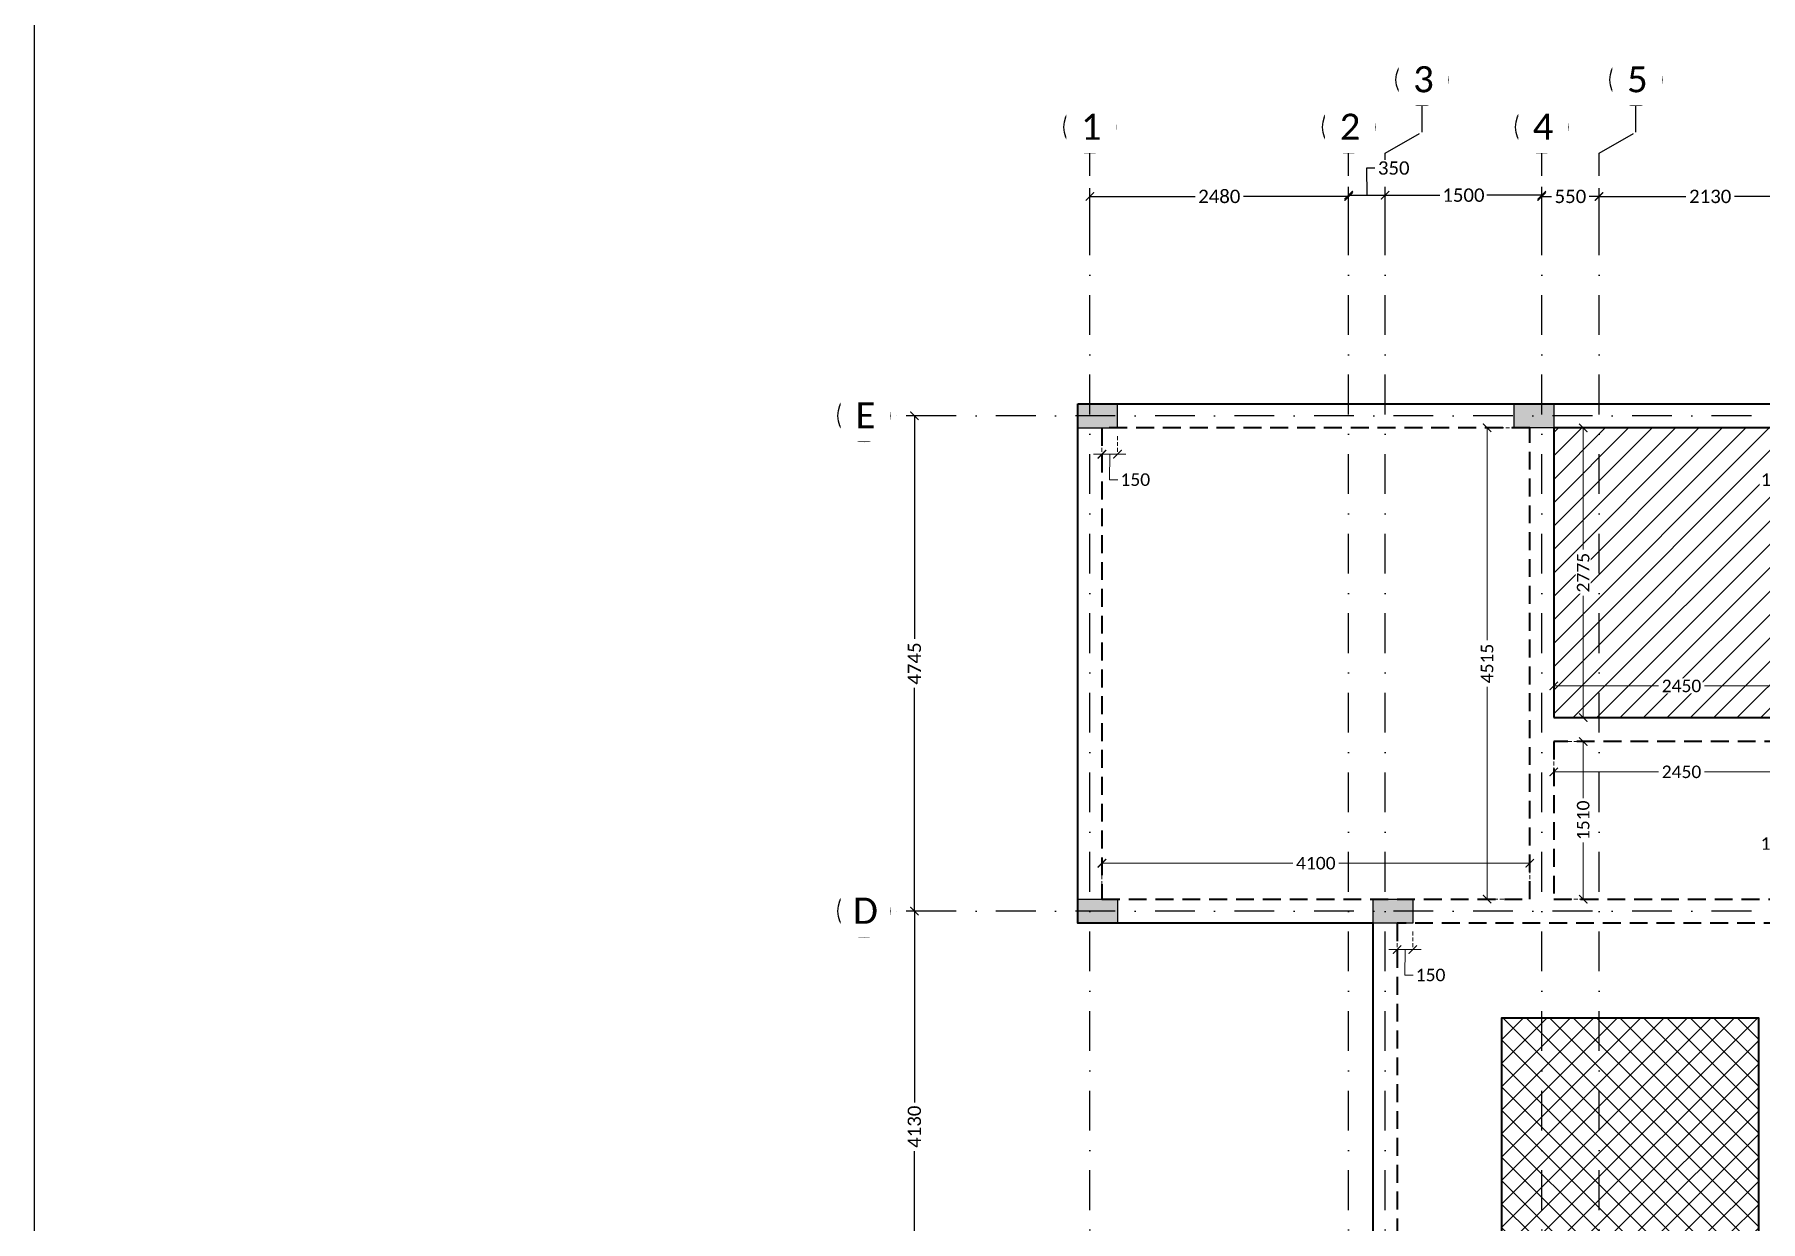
# Model space of a CAD drawing. Header units: millimetres. Extents: x -10000 to 124200, y -12045 to 23620.
# Drawn here: x -10000 to 6542, y 5787 to 17157 of the extents above; entities that cross this region are included whole.
import ezdxf

# ---------------------------------------------------------------- set-up
doc = ezdxf.new("R2010")
doc.units = ezdxf.units.MM
doc.header["$LTSCALE"] = 150
for name, pattern in [('3BHK-W(SB)$0$HIDDEN', [0.375, 0.25, -0.125]), ('DASHDOTX2', [50.8, 25.4, -12.7, 0, -12.7]), ('HIDDENX2', [19.05, 12.7, -6.35])]:
    doc.linetypes.add(name, pattern=pattern)
for name, color, linetype in [('ad-Column', 3, 'Continuous'), ('ad-Column Hatch', 125, 'Continuous'), ('ad-Grid', 8, 'DASHDOTX2'), ('ad-Text main', 7, 'Continuous')]:
    doc.layers.add(name, color=color, linetype=linetype)
doc.layers.add('ad-Dimension', color=5, linetype='Continuous', lineweight=0, true_color=0x0000ff)
doc.layers.add('ad-Framing', color=30, linetype='Continuous', lineweight=35, true_color=0xff7f00)
doc.layers.add('ad-Elevation 10', color=8, linetype='Continuous', lineweight=0)
doc.styles.add('ROMANS-TITLE', font='arial.ttf', dxfattribs={"width": 0.8})
doc.styles.get("Standard").update_dxf_attribs({"font": 'calibril.ttf'})
doc.dimstyles.new('A-75-DIM-INT (Framing)', dxfattribs={"dimscale": 100, "dimtxt": 1.5, "dimasz": 1, "dimexe": 0, "dimexo": 0, "dimgap": 0.5, "dimtad": 0, "dimdec": 0, "dimdsep": 46, "dimtxsty": 'ROMANS-TITLE', "dimblk": 'ARCHTICK', "dimcen": 0.025, "dimclrd": 5, "dimclre": 5, "dimclrt": 256, "dimazin": 2, "dimtfac": 1, "dimtdec": 0, "dimtmove": 1, "dimatfit": 0, "dimldrblk": 'ARCHTICK', "dimfxl": 1, "dimtfill": 1, "dimtolj": 1, "dimtzin": 0, "dimarcsym": 0})

# ---------------------------------------------------------------- blocks, each defined once
blk = doc.blocks.new('_ArchTick')
at = {"color": 0, "linetype": 'ByBlock', "const_width": 0.15}
blk.add_lwpolyline([(-0.5, -0.5), (0.5, 0.5)], dxfattribs=at)
blk = doc.blocks.new('*D256')
at = {"layer": 'ad-Dimension', "lineweight": -2}
for p, q in [((115, 15220), (115, 15686)), ((115, 15606), (1123, 15606)), ((2595, 15606), (1587, 15606)), ((2595, 15306), (2595, 15686))]:
    blk.add_line(p, q, dxfattribs=at)
at = {"layer": 'Defpoints', "color": 0}
for p in [(2595, 15606), (2595, 15226), (115, 15140)]:
    blk.add_point(p, dxfattribs=at)
at = {"layer": 'ad-Dimension', "lineweight": -2, "xscale": 80, "yscale": 80, "zscale": 80, "rotation": 180}
blk.add_blockref('_ArchTick', (115, 15606), dxfattribs=at)
at = {"layer": 'ad-Dimension', "lineweight": -2, "xscale": 80, "yscale": 80, "zscale": 80}
blk.add_blockref('_ArchTick', (2595, 15606), dxfattribs=at)
at = {"layer": 'ad-Dimension', "insert": (1355, 15606), "char_height": 128, "attachment_point": 5, "bg_fill": 3, "box_fill_scale": 1.1, "bg_fill_color": 257, "bg_fill_transparency": 0}
blk.add_mtext('\\A1;2480', dxfattribs=at)
blk = doc.blocks.new('*D257')
at = {"layer": 'ad-Dimension', "lineweight": -2}
for p, q in [((2846, 15878), (2766, 15878)), ((2766, 15878), (2770, 15618)), ((2595, 15318), (2595, 15698)), ((2595, 15618), (2945, 15618)), ((2945, 15306), (2945, 15698))]:
    blk.add_line(p, q, dxfattribs=at)
at = {"layer": 'Defpoints', "color": 0}
for p in [(2945, 15618), (2595, 15238), (2945, 15226)]:
    blk.add_point(p, dxfattribs=at)
at = {"layer": 'ad-Dimension', "lineweight": -2, "xscale": 80, "yscale": 80, "zscale": 80, "rotation": 180}
blk.add_blockref('_ArchTick', (2595, 15618), dxfattribs=at)
at = {"layer": 'ad-Dimension', "lineweight": -2, "xscale": 80, "yscale": 80, "zscale": 80}
blk.add_blockref('_ArchTick', (2945, 15618), dxfattribs=at)
at = {"layer": 'ad-Dimension', "insert": (3027, 15878), "char_height": 128, "attachment_point": 5, "bg_fill": 3, "box_fill_scale": 1.1, "bg_fill_color": 257, "bg_fill_transparency": 0}
blk.add_mtext('\\A1;350', dxfattribs=at)
blk = doc.blocks.new('*D258')
at = {"layer": 'ad-Dimension', "lineweight": -2}
for p, q in [((2945, 15282), (2945, 15698)), ((2945, 15618), (3470, 15618)), ((4445, 15618), (3920, 15618)), ((4445, 15282), (4445, 15698))]:
    blk.add_line(p, q, dxfattribs=at)
at = {"layer": 'Defpoints', "color": 0}
for p in [(4445, 15618), (2945, 15202), (4445, 15202)]:
    blk.add_point(p, dxfattribs=at)
at = {"layer": 'ad-Dimension', "lineweight": -2, "xscale": 80, "yscale": 80, "zscale": 80, "rotation": 180}
blk.add_blockref('_ArchTick', (2945, 15618), dxfattribs=at)
at = {"layer": 'ad-Dimension', "lineweight": -2, "xscale": 80, "yscale": 80, "zscale": 80}
blk.add_blockref('_ArchTick', (4445, 15618), dxfattribs=at)
at = {"layer": 'ad-Dimension', "insert": (3695, 15618), "char_height": 128, "attachment_point": 5, "bg_fill": 3, "box_fill_scale": 1.1, "bg_fill_color": 257, "bg_fill_transparency": 0}
blk.add_mtext('\\A1;1500', dxfattribs=at)
blk = doc.blocks.new('*D259')
at = {"layer": 'ad-Dimension', "lineweight": -2}
for p, q in [((4445, 15220), (4445, 15686)), ((4445, 15606), (4539, 15606)), ((4995, 15606), (4901, 15606)), ((4995, 15306), (4995, 15686))]:
    blk.add_line(p, q, dxfattribs=at)
at = {"layer": 'Defpoints', "color": 0}
for p in [(4995, 15606), (4995, 15226), (4445, 15140)]:
    blk.add_point(p, dxfattribs=at)
at = {"layer": 'ad-Dimension', "lineweight": -2, "xscale": 80, "yscale": 80, "zscale": 80, "rotation": 180}
blk.add_blockref('_ArchTick', (4445, 15606), dxfattribs=at)
at = {"layer": 'ad-Dimension', "lineweight": -2, "xscale": 80, "yscale": 80, "zscale": 80}
blk.add_blockref('_ArchTick', (4995, 15606), dxfattribs=at)
at = {"layer": 'ad-Dimension', "insert": (4720, 15606), "char_height": 128, "attachment_point": 5, "bg_fill": 3, "box_fill_scale": 1.1, "bg_fill_color": 257, "bg_fill_transparency": 0}
blk.add_mtext('\\A1;550', dxfattribs=at)
blk = doc.blocks.new('*D260')
at = {"layer": 'ad-Dimension', "lineweight": -2}
for p, q in [((4995, 15220), (4995, 15686)), ((4995, 15606), (5828, 15606)), ((7125, 15606), (6292, 15606)), ((7125, 15306), (7125, 15686))]:
    blk.add_line(p, q, dxfattribs=at)
at = {"layer": 'Defpoints', "color": 0}
for p in [(7125, 15606), (7125, 15226), (4995, 15140)]:
    blk.add_point(p, dxfattribs=at)
at = {"layer": 'ad-Dimension', "lineweight": -2, "xscale": 80, "yscale": 80, "zscale": 80, "rotation": 180}
blk.add_blockref('_ArchTick', (4995, 15606), dxfattribs=at)
at = {"layer": 'ad-Dimension', "lineweight": -2, "xscale": 80, "yscale": 80, "zscale": 80}
blk.add_blockref('_ArchTick', (7125, 15606), dxfattribs=at)
at = {"layer": 'ad-Dimension', "insert": (6060, 15606), "char_height": 128, "attachment_point": 5, "bg_fill": 3, "box_fill_scale": 1.1, "bg_fill_color": 257, "bg_fill_transparency": 0}
blk.add_mtext('\\A1;2130', dxfattribs=at)
blk = doc.blocks.new('*D264')
at = {"layer": 'ad-Dimension', "lineweight": -2}
for p, q in [((-1319, 13505), (-1647, 13505)), ((-1567, 13505), (-1567, 11367)), ((-1567, 8760), (-1567, 10898)), ((-1319, 8760), (-1647, 8760))]:
    blk.add_line(p, q, dxfattribs=at)
at = {"layer": 'Defpoints', "color": 0}
for p in [(-1239, 13505), (-1567, 8760), (-1239, 8760)]:
    blk.add_point(p, dxfattribs=at)
at = {"layer": 'ad-Dimension', "lineweight": -2, "xscale": 80, "yscale": 80, "zscale": 80}
for p, rotation in [((-1567, 13505), 90), ((-1567, 8760), 270)]:
    blk.add_blockref('_ArchTick', p, dxfattribs=dict(at, rotation=rotation))
at = {"layer": 'ad-Dimension', "insert": (-1567, 11132), "char_height": 128, "attachment_point": 5, "rotation": 90, "bg_fill": 3, "box_fill_scale": 1.1, "bg_fill_color": 257, "bg_fill_transparency": 0}
blk.add_mtext('\\A1;4745', dxfattribs=at)
blk = doc.blocks.new('*D253')
at = {"layer": 'ad-Dimension', "lineweight": -2}
for p, q in [((-1504, 8760), (-1647, 8760)), ((-1567, 8760), (-1567, 6928)), ((-1567, 4630), (-1567, 6462)), ((-1426, 4630), (-1647, 4630))]:
    blk.add_line(p, q, dxfattribs=at)
at = {"layer": 'Defpoints', "color": 0}
for p in [(-1424, 8760), (-1567, 4630), (-1346, 4630)]:
    blk.add_point(p, dxfattribs=at)
at = {"layer": 'ad-Dimension', "lineweight": -2, "xscale": 80, "yscale": 80, "zscale": 80}
for p, rotation in [((-1567, 8760), 90), ((-1567, 4630), 270)]:
    blk.add_blockref('_ArchTick', p, dxfattribs=dict(at, rotation=rotation))
at = {"layer": 'ad-Dimension', "insert": (-1567, 6695), "char_height": 128, "attachment_point": 5, "rotation": 90, "bg_fill": 3, "box_fill_scale": 1.1, "bg_fill_color": 257, "bg_fill_transparency": 0}
blk.add_mtext('\\A1;4130', dxfattribs=at)
blk = doc.blocks.new('zw$6AA0')
at = {"layer": 'ad-Column Hatch', "transparency": 33554687}
h = blk.add_hatch(color=256, dxfattribs=at)
h.dxf.hatch_style = 1
h.paths.add_polyline_path([(0, -230), (380, -230), (380, 0), (0, 0)])
at = {"layer": 'ad-Column'}
blk.add_lwpolyline([(0, -230), (380, -230), (380, 0), (0, 0)], close=True, dxfattribs=at)
blk = doc.blocks.new('1625E_Columns')
at = {"layer": 'ad-Column', "rotation": 359.9999999999993}
blk.add_blockref('zw$6AA0', (0, 13620), dxfattribs=at)
at = {"layer": 'ad-Column', "xscale": -1}
for p, rotation in [((4560, 13620), 359.9999999999997), ((0, 8645), 179.9999999999998), ((3210, 8875), 359.9999999999997)]:
    blk.add_blockref('zw$6AA0', p, dxfattribs=dict(at, rotation=rotation))
blk = doc.blocks.new('zw$7E9D')
at = {"layer": 'ad-Elevation 10', "ltscale": 0.09}
h = blk.add_hatch(dxfattribs=at)
h.set_pattern_fill('ANSI31', color=256, scale=50)
h.set_pattern_definition([(45, (4560, 7508.14), (-112.2532, 112.2532), [])])
h.paths.add_polyline_path([(4560, -3005), (7010, -3005), (7010, -230), (4560, -230)])
h = blk.add_hatch(dxfattribs=at)
h.set_pattern_fill('ANSI37', color=256, scale=50)
h.set_pattern_definition([(45, (4060, -7965), (-112.253, 112.253), []), (135, (4060, -7965), (-112.253, -112.253), [])])
h.paths.add_polyline_path([(4060, -7965), (6525, -7965), (6525, -5885), (4060, -5885)])
blk.add_lwpolyline([(4560, -3005), (7010, -3005), (7010, -230), (4560, -230)], close=True, dxfattribs=at)
at = {"layer": 'ad-Framing'}
for points in [[(0, 0), (13540, 0), (13540, -4975), (12120, -4975), (12120, -8875), (13540, -8875), (13540, -15670), (2480, -15670), (2480, -13620), (0, -13620), (0, -8875), (2830, -8875), (2830, -4975), (0, -4975)], [(4560, -3005), (7010, -3005), (7010, -230), (4560, -230)], [(4060, -7965), (6525, -7965), (6525, -5885), (4060, -5885)]]:
    blk.add_lwpolyline(points, close=True, dxfattribs=at)
at = {"layer": 'ad-Framing', "linetype": 'HIDDENX2', "ltscale": 0.09}
for points in [[(230, -4745), (4330, -4745), (4330, -230), (230, -230)], [(4560, -4745), (7010, -4745), (7010, -3235), (4560, -3235)], [(3060, -8875), (11890, -8875), (11890, -4975), (3060, -4975)]]:
    blk.add_lwpolyline(points, close=True, dxfattribs=at)
blk = doc.blocks.new('*D29')
at = {"layer": 'ad-Dimension', "linetype": '3BHK-W(SB)$0$HIDDEN', "lineweight": -2, "transparency": 16777216}
for p, q in [((0, -4435), (0, -4171)), ((4100, -4435), (4100, -4171))]:
    blk.add_line(p, q, dxfattribs=at)
at = {"layer": 'ad-Dimension', "lineweight": -2, "transparency": 16777216}
for p, q in [((0, -4171), (1829, -4171)), ((4100, -4171), (2271, -4171))]:
    blk.add_line(p, q, dxfattribs=at)
at = {"layer": 'Defpoints', "color": 0, "transparency": 16777216}
for p in [(4100, -4171), (0, -4515), (4100, -4515)]:
    blk.add_point(p, dxfattribs=at)
at = {"layer": 'ad-Dimension', "lineweight": -2, "transparency": 16777216, "xscale": 80, "yscale": 80, "zscale": 80, "rotation": 180}
blk.add_blockref('_ArchTick', (0, -4171), dxfattribs=at)
at = {"layer": 'ad-Dimension', "lineweight": -2, "transparency": 16777216, "xscale": 80, "yscale": 80, "zscale": 80}
blk.add_blockref('_ArchTick', (4100, -4171), dxfattribs=at)
at = {"layer": 'ad-Dimension', "transparency": 16777216, "insert": (2050, -4171), "char_height": 120, "attachment_point": 5, "bg_fill": 3, "box_fill_scale": 1.1, "bg_fill_color": 257, "bg_fill_transparency": 0}
blk.add_mtext('\\A1;4100', dxfattribs=at)
blk = doc.blocks.new('*D30')
at = {"layer": 'ad-Dimension', "linetype": '3BHK-W(SB)$0$HIDDEN', "lineweight": -2, "transparency": 16777216}
for p, q in [((4020, 0), (3692, 0)), ((4020, -4515), (3692, -4515))]:
    blk.add_line(p, q, dxfattribs=at)
at = {"layer": 'ad-Dimension', "lineweight": -2, "transparency": 16777216}
for p, q in [((3692, 0), (3692, -2035)), ((3692, -4515), (3692, -2480))]:
    blk.add_line(p, q, dxfattribs=at)
at = {"layer": 'Defpoints', "color": 0, "transparency": 16777216}
for p in [(4100, 0), (3692, -4515), (4100, -4515)]:
    blk.add_point(p, dxfattribs=at)
at = {"layer": 'ad-Dimension', "lineweight": -2, "transparency": 16777216, "xscale": 80, "yscale": 80, "zscale": 80}
for p, rotation in [((3692, 0), 90), ((3692, -4515), 270)]:
    blk.add_blockref('_ArchTick', p, dxfattribs=dict(at, rotation=rotation))
at = {"layer": 'ad-Dimension', "transparency": 16777216, "insert": (3692, -2258), "char_height": 120, "attachment_point": 5, "rotation": 90, "bg_fill": 3, "box_fill_scale": 1.1, "bg_fill_color": 257, "bg_fill_transparency": 0}
blk.add_mtext('\\A1;4515', dxfattribs=at)
blk = doc.blocks.new('*D31')
at = {"layer": 'ad-Dimension', "linetype": '3BHK-W(SB)$0$HIDDEN', "lineweight": -2, "transparency": 16777216}
for p, q in [((0, -80), (0, -253)), ((150, -80), (150, -253))]:
    blk.add_line(p, q, dxfattribs=at)
at = {"layer": 'ad-Dimension', "lineweight": -2, "transparency": 16777216}
for p, q in [((0, -253), (-80, -253)), ((150, -253), (0, -253)), ((74, -497), (75, -253)), ((150, -253), (230, -253)), ((154, -497), (74, -497))]:
    blk.add_line(p, q, dxfattribs=at)
at = {"layer": 'Defpoints', "color": 0, "transparency": 16777216}
for p in [(0, 0), (150, 0), (0, -253)]:
    blk.add_point(p, dxfattribs=at)
at = {"layer": 'ad-Dimension', "lineweight": -2, "transparency": 16777216, "xscale": 80, "yscale": 80, "zscale": 80}
blk.add_blockref('_ArchTick', (0, -253), dxfattribs=at)
at = {"layer": 'ad-Dimension', "lineweight": -2, "transparency": 16777216, "xscale": 80, "yscale": 80, "zscale": 80, "rotation": 180}
blk.add_blockref('_ArchTick', (150, -253), dxfattribs=at)
at = {"layer": 'ad-Dimension', "transparency": 16777216, "insert": (320, -497), "char_height": 120, "attachment_point": 5, "bg_fill": 3, "box_fill_scale": 1.1, "bg_fill_color": 257, "bg_fill_transparency": 0}
blk.add_mtext('\\A1;150', dxfattribs=at)
blk = doc.blocks.new('*D32')
at = {"layer": 'ad-Dimension', "linetype": '3BHK-W(SB)$0$HIDDEN', "lineweight": -2, "transparency": 16777216}
for p, q in [((4410, -3005), (4613, -3005)), ((4410, -4515), (4613, -4515))]:
    blk.add_line(p, q, dxfattribs=at)
at = {"layer": 'ad-Dimension', "lineweight": -2, "transparency": 16777216}
for p, q in [((4613, -3005), (4613, -3547)), ((4613, -4515), (4613, -3973))]:
    blk.add_line(p, q, dxfattribs=at)
at = {"layer": 'Defpoints', "color": 0, "transparency": 16777216}
for p in [(4330, -3005), (4330, -4515), (4613, -4515)]:
    blk.add_point(p, dxfattribs=at)
at = {"layer": 'ad-Dimension', "lineweight": -2, "transparency": 16777216, "xscale": 80, "yscale": 80, "zscale": 80}
for p, rotation in [((4613, -3005), 90), ((4613, -4515), 270)]:
    blk.add_blockref('_ArchTick', p, dxfattribs=dict(at, rotation=rotation))
at = {"layer": 'ad-Dimension', "transparency": 16777216, "insert": (4613, -3760), "char_height": 120, "attachment_point": 5, "rotation": 90, "bg_fill": 3, "box_fill_scale": 1.1, "bg_fill_color": 257, "bg_fill_transparency": 0}
blk.add_mtext('\\A1;1510', dxfattribs=at)
blk = doc.blocks.new('*D33')
at = {"layer": 'ad-Dimension', "lineweight": -2, "transparency": 16777216}
for p, q in [((6622, -3983), (6702, -3983)), ((6702, -3983), (6705, -4171)), ((6630, -4171), (6550, -4171)), ((6630, -4171), (6780, -4171)), ((6780, -4171), (6860, -4171))]:
    blk.add_line(p, q, dxfattribs=at)
at = {"layer": 'ad-Dimension', "linetype": '3BHK-W(SB)$0$HIDDEN', "lineweight": -2, "transparency": 16777216}
for p, q in [((6630, -4435), (6630, -4171)), ((6780, -4435), (6780, -4171))]:
    blk.add_line(p, q, dxfattribs=at)
at = {"layer": 'Defpoints', "color": 0, "transparency": 16777216}
for p in [(6780, -4171), (6630, -4515), (6780, -4515)]:
    blk.add_point(p, dxfattribs=at)
at = {"layer": 'ad-Dimension', "lineweight": -2, "transparency": 16777216, "xscale": 80, "yscale": 80, "zscale": 80}
blk.add_blockref('_ArchTick', (6630, -4171), dxfattribs=at)
at = {"layer": 'ad-Dimension', "lineweight": -2, "transparency": 16777216, "xscale": 80, "yscale": 80, "zscale": 80, "rotation": 180}
blk.add_blockref('_ArchTick', (6780, -4171), dxfattribs=at)
at = {"layer": 'ad-Dimension', "transparency": 16777216, "insert": (6456, -3983), "char_height": 120, "attachment_point": 5, "bg_fill": 3, "box_fill_scale": 1.1, "bg_fill_color": 257, "bg_fill_transparency": 0}
blk.add_mtext('\\A1;150', dxfattribs=at)
blk = doc.blocks.new('*D34')
at = {"layer": 'ad-Dimension', "linetype": '3BHK-W(SB)$0$HIDDEN', "lineweight": -2, "transparency": 16777216}
for p, q in [((4330, -3085), (4330, -3296)), ((6780, -3085), (6780, -3296))]:
    blk.add_line(p, q, dxfattribs=at)
at = {"layer": 'ad-Dimension', "lineweight": -2, "transparency": 16777216}
for p, q in [((4330, -3296), (5335, -3296)), ((6780, -3296), (5775, -3296))]:
    blk.add_line(p, q, dxfattribs=at)
at = {"layer": 'Defpoints', "color": 0, "transparency": 16777216}
for p in [(4330, -3005), (6780, -3005), (4330, -3296)]:
    blk.add_point(p, dxfattribs=at)
at = {"layer": 'ad-Dimension', "lineweight": -2, "transparency": 16777216, "xscale": 80, "yscale": 80, "zscale": 80, "rotation": 180}
blk.add_blockref('_ArchTick', (4330, -3296), dxfattribs=at)
at = {"layer": 'ad-Dimension', "lineweight": -2, "transparency": 16777216, "xscale": 80, "yscale": 80, "zscale": 80}
blk.add_blockref('_ArchTick', (6780, -3296), dxfattribs=at)
at = {"layer": 'ad-Dimension', "transparency": 16777216, "insert": (5555, -3296), "char_height": 120, "attachment_point": 5, "bg_fill": 3, "box_fill_scale": 1.1, "bg_fill_color": 257, "bg_fill_transparency": 0}
blk.add_mtext('\\A1;2450', dxfattribs=at)
blk = doc.blocks.new('*D46')
at = {"layer": 'ad-Dimension', "linetype": '3BHK-W(SB)$0$HIDDEN', "lineweight": -2, "transparency": 16777216}
for p, q in [((4330, -2695), (4330, -2473)), ((6780, -2695), (6780, -2473))]:
    blk.add_line(p, q, dxfattribs=at)
at = {"layer": 'ad-Dimension', "lineweight": -2, "transparency": 16777216}
for p, q in [((4330, -2473), (5335, -2473)), ((6780, -2473), (5775, -2473))]:
    blk.add_line(p, q, dxfattribs=at)
at = {"layer": 'Defpoints', "color": 0, "transparency": 16777216}
for p in [(4330, -2473), (4330, -2775), (6780, -2775)]:
    blk.add_point(p, dxfattribs=at)
at = {"layer": 'ad-Dimension', "lineweight": -2, "transparency": 16777216, "xscale": 80, "yscale": 80, "zscale": 80, "rotation": 180}
blk.add_blockref('_ArchTick', (4330, -2473), dxfattribs=at)
at = {"layer": 'ad-Dimension', "lineweight": -2, "transparency": 16777216, "xscale": 80, "yscale": 80, "zscale": 80}
blk.add_blockref('_ArchTick', (6780, -2473), dxfattribs=at)
at = {"layer": 'ad-Dimension', "transparency": 16777216, "insert": (5555, -2473), "char_height": 120, "attachment_point": 5, "bg_fill": 3, "box_fill_scale": 1.1, "bg_fill_color": 257, "bg_fill_transparency": 0}
blk.add_mtext('\\A1;2450', dxfattribs=at)
blk = doc.blocks.new('*D47')
at = {"layer": 'ad-Dimension', "linetype": '3BHK-W(SB)$0$HIDDEN', "lineweight": -2, "transparency": 16777216}
for p, q in [((4410, 0), (4613, 0)), ((4410, -2775), (4613, -2775))]:
    blk.add_line(p, q, dxfattribs=at)
at = {"layer": 'ad-Dimension', "lineweight": -2, "transparency": 16777216}
for p, q in [((4613, 0), (4613, -1167)), ((4613, -2775), (4613, -1608))]:
    blk.add_line(p, q, dxfattribs=at)
at = {"layer": 'Defpoints', "color": 0, "transparency": 16777216}
for p in [(4330, 0), (4330, -2775), (4613, -2775)]:
    blk.add_point(p, dxfattribs=at)
at = {"layer": 'ad-Dimension', "lineweight": -2, "transparency": 16777216, "xscale": 80, "yscale": 80, "zscale": 80}
for p, rotation in [((4613, 0), 90), ((4613, -2775), 270)]:
    blk.add_blockref('_ArchTick', p, dxfattribs=dict(at, rotation=rotation))
at = {"layer": 'ad-Dimension', "transparency": 16777216, "insert": (4613, -1388), "char_height": 120, "attachment_point": 5, "rotation": 90, "bg_fill": 3, "box_fill_scale": 1.1, "bg_fill_color": 257, "bg_fill_transparency": 0}
blk.add_mtext('\\A1;2775', dxfattribs=at)
blk = doc.blocks.new('*D48')
at = {"layer": 'ad-Dimension', "linetype": '3BHK-W(SB)$0$HIDDEN', "lineweight": -2, "transparency": 16777216}
for p, q in [((6630, -80), (6630, -253)), ((6780, -80), (6780, -253))]:
    blk.add_line(p, q, dxfattribs=at)
at = {"layer": 'ad-Dimension', "lineweight": -2, "transparency": 16777216}
for p, q in [((6630, -253), (6550, -253)), ((6630, -253), (6780, -253)), ((6705, -497), (6705, -253)), ((6780, -253), (6860, -253)), ((6625, -497), (6705, -497))]:
    blk.add_line(p, q, dxfattribs=at)
at = {"layer": 'Defpoints', "color": 0, "transparency": 16777216}
for p in [(6630, 0), (6780, 0), (6780, -253)]:
    blk.add_point(p, dxfattribs=at)
at = {"layer": 'ad-Dimension', "lineweight": -2, "transparency": 16777216, "xscale": 80, "yscale": 80, "zscale": 80}
blk.add_blockref('_ArchTick', (6630, -253), dxfattribs=at)
at = {"layer": 'ad-Dimension', "lineweight": -2, "transparency": 16777216, "xscale": 80, "yscale": 80, "zscale": 80, "rotation": 180}
blk.add_blockref('_ArchTick', (6780, -253), dxfattribs=at)
at = {"layer": 'ad-Dimension', "transparency": 16777216, "insert": (6458, -497), "char_height": 120, "attachment_point": 5, "bg_fill": 3, "box_fill_scale": 1.1, "bg_fill_color": 257, "bg_fill_transparency": 0}
blk.add_mtext('\\A1;150', dxfattribs=at)
blk = doc.blocks.new('*D51')
at = {"layer": 'ad-Dimension', "linetype": '3BHK-W(SB)$0$HIDDEN', "lineweight": -2, "transparency": 16777216}
for p, q in [((2830, -4825), (2830, -4998)), ((2980, -4825), (2980, -4998))]:
    blk.add_line(p, q, dxfattribs=at)
at = {"layer": 'ad-Dimension', "lineweight": -2, "transparency": 16777216}
for p, q in [((2830, -4998), (2750, -4998)), ((2980, -4998), (2830, -4998)), ((2904, -5242), (2905, -4998)), ((2980, -4998), (3060, -4998)), ((2984, -5242), (2904, -5242))]:
    blk.add_line(p, q, dxfattribs=at)
at = {"layer": 'Defpoints', "color": 0, "transparency": 16777216}
for p in [(2830, -4745), (2980, -4745), (2830, -4998)]:
    blk.add_point(p, dxfattribs=at)
at = {"layer": 'ad-Dimension', "lineweight": -2, "transparency": 16777216, "xscale": 80, "yscale": 80, "zscale": 80}
blk.add_blockref('_ArchTick', (2830, -4998), dxfattribs=at)
at = {"layer": 'ad-Dimension', "lineweight": -2, "transparency": 16777216, "xscale": 80, "yscale": 80, "zscale": 80, "rotation": 180}
blk.add_blockref('_ArchTick', (2980, -4998), dxfattribs=at)
at = {"layer": 'ad-Dimension', "transparency": 16777216, "insert": (3150, -5242), "char_height": 120, "attachment_point": 5, "bg_fill": 3, "box_fill_scale": 1.1, "bg_fill_color": 257, "bg_fill_transparency": 0}
blk.add_mtext('\\A1;150', dxfattribs=at)
blk = doc.blocks.new('1625E_Grid')
at = {"layer": 'ad-Grid', "ltscale": 0.1}
for points in [[(3298.6, -4463.6), (3298.6, -4213.6), (2945, -4010), (2945, 16020), (3298.6, 16223.6), (3298.6, 16473.6)], [(5348.6, -4463.6), (5348.6, -4213.6), (4995, -4010), (4995, 16020), (5348.6, 16223.6), (5348.6, 16473.6)], [(115, -4010), (115, 16020)], [(2595, -4010), (2595, 16020)], [(4445, -4010), (4445, 16020)]]:
    blk.add_lwpolyline(points, dxfattribs=at)
at = {"layer": 'ad-Grid', "color": 7, "linetype": 'ByBlock'}
for centre in [(3298.6, 16723.6), (5348.6, 16723.6), (115, 16270), (2595, 16270), (4445, 16270), (-2050, 13505), (-2050, 8760)]:
    blk.add_circle(centre, 250, dxfattribs=at)
at = {"layer": 'ad-Text main', "char_height": 250, "width": 227.385, "attachment_point": 5, "bg_fill": 2}
for s, insert in [('{\\fCalibri|b0|i0|c0|p34;3}', (3312, 16727.6)), ('{\\fCalibri|b0|i0|c0|p34;5}', (5362, 16727.6)), ('{\\fCalibri|b0|i0|c0|p34;1}', (128.5, 16274)), ('{\\fCalibri|b0|i0|c0|p34;2}', (2608.5, 16274)), ('{\\fCalibri|b0|i0|c0|p34;4}', (4458.5, 16274)), ('{\\fCalibri|b0|i0|c0|p34;E}', (-2036.5, 13509)), ('{\\fCalibri|b0|i0|c0|p34;D}', (-2036.5, 8764))]:
    blk.add_mtext(s, dxfattribs=dict(at, insert=insert))
at = {"layer": 'ad-Dimension'}
dim = blk.add_linear_dim(base=(2595, 15605.8), p1=(115, 15139.9), p2=(2595, 15225.7), dimstyle='A-75-DIM-INT (Framing)', override={"dimscale": 80, "dimblk": 'ArchTick', "dimclrd": 256, "dimclre": 256, "dimfxl": 10, "dimtfill": 1, "dimtfillclr": 0}, dxfattribs=at)
dim.commit()
dim.dimension.update_dxf_attribs({"geometry": '*D256', "text_midpoint": (1355, 15605.8)})
at = {"layer": 'ad-Grid', "ltscale": 0.1}
for points in [[(15600, 13505), (-1800, 13505)], [(15600, 8760), (-1800, 8760)]]:
    blk.add_lwpolyline(points, dxfattribs=at)
at = {"layer": 'ad-Dimension'}
dim = blk.add_linear_dim(base=(2945, 15617.7), p1=(2595, 15237.6), p2=(2945, 15225.7), dimstyle='A-75-DIM-INT (Framing)', override={"dimscale": 80, "dimblk": 'ArchTick', "dimclrd": 256, "dimclre": 256, "dimfxl": 10, "dimtfill": 1, "dimtfillclr": 0}, dxfattribs=at)
dim.commit()
dim.dimension.update_dxf_attribs({"geometry": '*D257', "text_midpoint": (2886.3, 15878.1), "dimtype": 128})
dim = blk.add_linear_dim(base=(4445, 15617.7), p1=(2945, 15202.3), p2=(4445, 15202.3), dimstyle='A-75-DIM-INT (Framing)', override={"dimscale": 80, "dimblk": 'ArchTick', "dimclrd": 256, "dimclre": 256, "dimfxl": 10, "dimtfill": 1, "dimtfillclr": 0}, dxfattribs=at)
dim.commit()
dim.dimension.update_dxf_attribs({"geometry": '*D258', "text_midpoint": (3695, 15617.7)})
dim = blk.add_linear_dim(base=(-1567.4, 8760), p1=(-1239.3, 13505), p2=(-1239.3, 8760), angle=90, dimstyle='A-75-DIM-INT (Framing)', override={"dimscale": 80, "dimblk": 'ArchTick', "dimclrd": 256, "dimclre": 256, "dimfxl": 10, "dimtfill": 1, "dimtfillclr": 0}, dxfattribs=at)
dim.commit()
dim.dimension.update_dxf_attribs({"geometry": '*D264', "text_midpoint": (-1567.4, 11132.5)})
dim = blk.add_linear_dim(base=(4995, 15605.8), p1=(4445, 15139.9), p2=(4995, 15225.7), dimstyle='A-75-DIM-INT (Framing)', override={"dimscale": 80, "dimblk": 'ArchTick', "dimclrd": 256, "dimclre": 256, "dimfxl": 10, "dimtfill": 1, "dimtfillclr": 0}, dxfattribs=at)
dim.commit()
dim.dimension.update_dxf_attribs({"geometry": '*D259', "text_midpoint": (4720, 15605.8)})
dim = blk.add_linear_dim(base=(-1567.4, 4630), p1=(-1423.8, 8760), p2=(-1346.5, 4630), angle=90, dimstyle='A-75-DIM-INT (Framing)', override={"dimscale": 80, "dimblk": 'ArchTick', "dimclrd": 256, "dimclre": 256, "dimfxl": 10, "dimtfill": 1, "dimtfillclr": 0}, dxfattribs=at)
dim.commit()
dim.dimension.update_dxf_attribs({"geometry": '*D253', "text_midpoint": (-1567.4, 6695)})
dim = blk.add_linear_dim(base=(7125, 15605.8), p1=(4995, 15139.9), p2=(7125, 15225.7), dimstyle='A-75-DIM-INT (Framing)', override={"dimscale": 80, "dimblk": 'ArchTick', "dimclrd": 256, "dimclre": 256, "dimfxl": 10, "dimtfill": 1, "dimtfillclr": 0}, dxfattribs=at)
dim.commit()
dim.dimension.update_dxf_attribs({"geometry": '*D260', "text_midpoint": (6060, 15605.8)})
blk = doc.blocks.new('zw$7D19')
at = {"layer": 'ad-Dimension'}
for base, p1, p2, picture, middle in [((0, -252.8), (150, 0), (0, 0), '*D31', (193.6, -496.6)), ((2830, -4997.8), (2980, -4745), (2830, -4745), '*D51', (3023.6, -5241.6))]:
    dim = blk.add_linear_dim(base=base, p1=p1, p2=p2, angle=180, dimstyle='A-75-DIM-INT (Framing)', override={"dimscale": 80, "dimexo": 1, "dimtxsty": 'Standard', "dimblk": 'ArchTick', "dimclrd": 256, "dimclre": 256, "dimfxl": 10, "dimtfill": 1, "dimtfillclr": 0}, dxfattribs=at)
    dim.commit()
    dim.dimension.update_dxf_attribs({"geometry": picture, "text_midpoint": middle, "dimtype": 128})
for base, p1, p2, picture, middle in [((6780, -252.8), (6630, 0), (6780, 0), '*D48', (6584.8, -496.6)), ((6780, -4171.4), (6630, -4515), (6780, -4515), '*D33', (6582.4, -3982.7))]:
    dim = blk.add_linear_dim(base=base, p1=p1, p2=p2, dimstyle='A-75-DIM-INT (Framing)', override={"dimscale": 80, "dimexo": 1, "dimtxsty": 'Standard', "dimblk": 'ArchTick', "dimclrd": 256, "dimclre": 256, "dimfxl": 10, "dimtfill": 1, "dimtfillclr": 0}, dxfattribs=at)
    dim.commit()
    dim.dimension.update_dxf_attribs({"geometry": picture, "text_midpoint": middle, "dimtype": 128})
for base, p1, p2, picture, middle in [((4330, -2472.7), (6780, -2775), (4330, -2775), '*D46', (5555, -2472.7)), ((4100, -4171.4), (0, -4515), (4100, -4515), '*D29', (2050, -4171.4))]:
    dim = blk.add_linear_dim(base=base, p1=p1, p2=p2, dimstyle='A-75-DIM-INT (Framing)', override={"dimscale": 80, "dimexo": 1, "dimtxsty": 'Standard', "dimblk": 'ArchTick', "dimclrd": 256, "dimclre": 256, "dimfxl": 10, "dimtfill": 1, "dimtfillclr": 0}, dxfattribs=at)
    dim.commit()
    dim.dimension.update_dxf_attribs({"geometry": picture, "text_midpoint": middle})
dim = blk.add_linear_dim(base=(4613.2, -4515), p1=(4330, -3005), p2=(4330, -4515), angle=90, dimstyle='A-75-DIM-INT (Framing)', override={"dimscale": 80, "dimexo": 1, "dimtxsty": 'Standard', "dimblk": 'ArchTick', "dimclrd": 256, "dimclre": 256, "dimfxl": 10, "dimtfill": 1, "dimtfillclr": 0}, dxfattribs=at)
dim.commit()
dim.dimension.update_dxf_attribs({"geometry": '*D32', "text_midpoint": (4613.2, -3760)})
for base, p1, p2, picture, middle in [((3692.1, -4515), (4100, 0), (4100, -4515), '*D30', (3692.1, -2257.5)), ((4613.2, -2775), (4330, 0), (4330, -2775), '*D47', (4613.2, -1387.5))]:
    dim = blk.add_linear_dim(base=base, p1=p1, p2=p2, angle=90, dimstyle='A-75-DIM-INT (Framing)', override={"dimscale": 80, "dimexo": 1, "dimtxsty": 'Standard', "dimblk": 'ArchTick', "dimclrd": 256, "dimclre": 256, "dimfxl": 10, "dimtfill": 1, "dimtfillclr": 0}, dxfattribs=at)
    dim.commit()
    dim.dimension.update_dxf_attribs({"geometry": picture, "text_midpoint": middle})
dim = blk.add_linear_dim(base=(4330, -3295.9), p1=(6780, -3005), p2=(4330, -3005), dimstyle='A-75-DIM-INT (Framing)', override={"dimscale": 80, "dimexo": 1, "dimtxsty": 'Standard', "dimblk": 'ArchTick', "dimclrd": 256, "dimclre": 256, "dimfxl": 10, "dimtfill": 1, "dimtfillclr": 0}, dxfattribs=at)
dim.commit()
dim.dimension.update_dxf_attribs({"geometry": '*D34', "text_midpoint": (5555, -3295.9)})

msp = doc.modelspace()

# ---------------------------------------------------------------- block references
msp.add_blockref('1625E_Grid', (0, 0))

# ---------------------------------------------------------------- next in the draw order: block references
at = {"layer": 'ad-Framing'}
msp.add_blockref('zw$7E9D', (0, 13620), dxfattribs=at)

# ---------------------------------------------------------------- next in the draw order: block references
at = {"layer": 'ad-Dimension'}
msp.add_blockref('zw$7D19', (230, 13390), dxfattribs=at)

# ---------------------------------------------------------------- next in the draw order: linework, layer by layer
msp.add_lwpolyline([(-10000, 23620), (23550, 23620), (23550, -12045), (-10000, -12045)], close=True)

# ---------------------------------------------------------------- next in the draw order: block references
msp.add_blockref('1625E_Columns', (0, 0))

doc.saveas('drawing.dxf')
